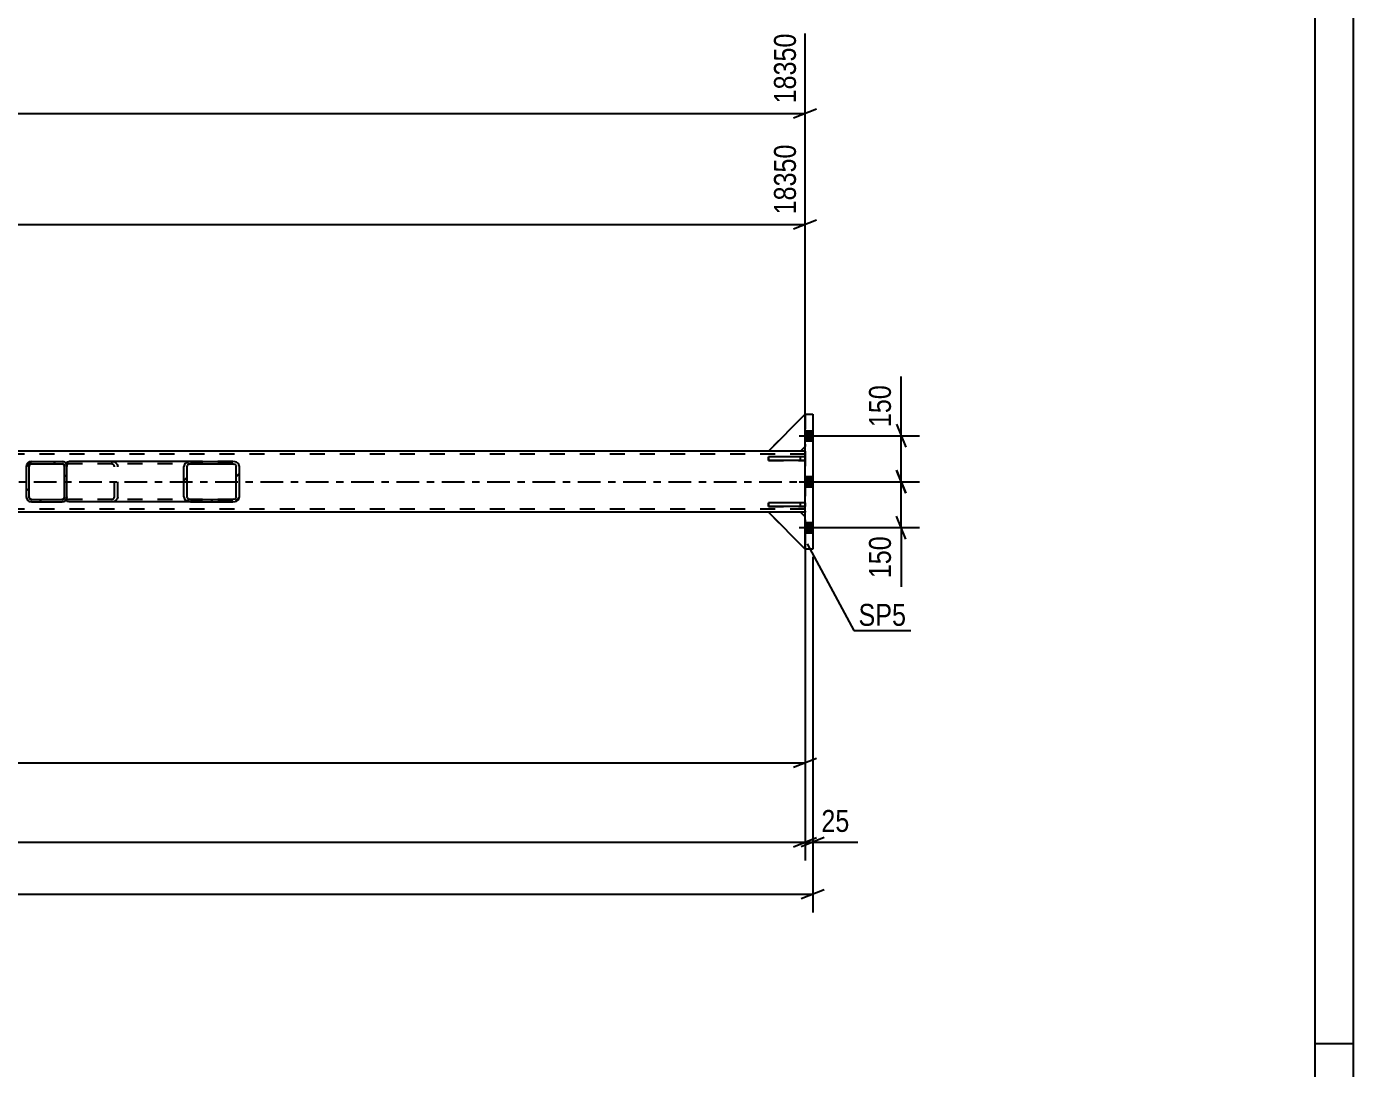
# Model space of a CAD drawing. Header units: millimetres. Extents: x -93 to 748, y -457 to 137.
# Drawn here: x 574.9 to 748.2, y -311.3 to -175.1 of the extents above; entities that cross this region are included whole.
import ezdxf

# ---------------------------------------------------------------- set-up
doc = ezdxf.new("R2010")
doc.units = ezdxf.units.MM
doc.linetypes.add('DXK_LINE_DOT2', pattern=[3.9198, 1.9599, -1.9599])
doc.linetypes.add('DXK_LINE_DOT3', pattern=[5.9187, 2.979, -0.9799, 0.9799, -0.9799])
doc.styles.add('Arial Narrow', font='ARIALN.TTF', dxfattribs={"height": 0.2})

# ---------------------------------------------------------------- blocks, each defined once
blk = doc.blocks.new('Unknown-761532223-1162')
at = {"color": 5, "linetype": 'Continuous'}
for p, q in [((748.16, -457.04), (748.16, 136.96)), ((743.16, -452.04), (743.16, 131.96)), ((748.16, -308.04), (743.16, -308.04))]:
    blk.add_line(p, q, dxfattribs=at)
blk = doc.blocks.new('Part-761532223-5522 - 5498')
at = {"color": 7, "linetype": 'DXK_LINE_DOT2'}
for p, q in [((676.58, -237.37), (671.78, -237.37)), ((671.78, -237.37), (671.78, -237.85)), ((671.78, -237.85), (676.58, -237.85)), ((675.98, -237.85), (675.98, -237.37)), ((676.58, -237.85), (676.58, -237.37))]:
    blk.add_line(p, q, dxfattribs=at)
blk = doc.blocks.new('Part-761532223-5520 - 5498')
at = {"color": 2, "linetype": 'Continuous'}
for p, q in [((671.78, -237.85), (671.78, -237.37)), ((676.58, -237.37), (671.78, -237.37)), ((676.58, -237.85), (671.78, -237.85)), ((676.58, -237.37), (676.58, -237.85))]:
    blk.add_line(p, q, dxfattribs=at)
at = {"color": 7, "linetype": 'DXK_LINE_DOT2'}
for p, q in [((675.98, -237.85), (675.98, -237.37)), ((676.58, -237.37), (676.58, -237.37)), ((676.58, -237.37), (676.58, -237.37)), ((676.58, -237.85), (676.58, -237.85)), ((676.58, -237.85), (676.58, -237.85))]:
    blk.add_line(p, q, dxfattribs=at)
blk = doc.blocks.new('Part-761532223-5512 - 5498')
at = {"color": 7, "linetype": 'DXK_LINE_DOT2'}
for p, q in [((676.58, -231.01), (-57.42, -231.01)), ((675.98, -230.61), (671.78, -230.61)), ((676.58, -230.61), (676.58, -238.61)), ((676.58, -238.21), (-57.42, -238.21)), ((675.98, -238.61), (671.78, -238.61))]:
    blk.add_line(p, q, dxfattribs=at)
at = {"color": 2, "linetype": 'Continuous'}
for p, q in [((671.78, -230.61), (-52.62, -230.61)), ((676.58, -230.61), (675.98, -230.61)), ((671.78, -238.61), (-52.62, -238.61)), ((676.58, -238.61), (675.98, -238.61))]:
    blk.add_line(p, q, dxfattribs=at)
at = {"color": 7, "linetype": 'DXK_LINE_DOT3'}
blk.add_line((-57.42, -234.61), (676.58, -234.61), dxfattribs=at)
blk = doc.blocks.new('Part-761532223-5529 - 5498')
at = {"color": 2, "linetype": 'Continuous'}
for p, q in [((671.78, -230.61), (676.58, -225.81)), ((676.58, -230.01), (675.98, -230.61)), ((675.98, -230.61), (671.78, -230.61))]:
    blk.add_line(p, q, dxfattribs=at)
at = {"color": 7, "linetype": 'DXK_LINE_DOT2'}
for p, q in [((676.58, -225.81), (676.58, -225.81)), ((676.58, -225.81), (676.58, -230.01)), ((676.58, -225.81), (676.58, -225.81)), ((676.58, -230.01), (676.58, -230.01)), ((676.58, -230.01), (676.58, -230.01))]:
    blk.add_line(p, q, dxfattribs=at)
blk = doc.blocks.new('Part-761532223-5521 - 5498')
at = {"color": 2, "linetype": 'Continuous'}
for p, q in [((671.78, -231.85), (671.78, -231.37)), ((676.58, -231.37), (671.78, -231.37)), ((676.58, -231.85), (671.78, -231.85)), ((676.58, -231.37), (676.58, -231.85))]:
    blk.add_line(p, q, dxfattribs=at)
at = {"color": 7, "linetype": 'DXK_LINE_DOT2'}
for p, q in [((675.98, -231.85), (675.98, -231.37)), ((676.58, -231.37), (676.58, -231.37)), ((676.58, -231.37), (676.58, -231.37)), ((676.58, -231.85), (676.58, -231.85)), ((676.58, -231.85), (676.58, -231.85))]:
    blk.add_line(p, q, dxfattribs=at)
blk = doc.blocks.new('Part-761532223-5523 - 5498')
at = {"color": 7, "linetype": 'DXK_LINE_DOT2'}
for p, q in [((676.58, -231.37), (671.78, -231.37)), ((671.78, -231.37), (671.78, -231.85)), ((671.78, -231.85), (676.58, -231.85)), ((675.98, -231.85), (675.98, -231.37)), ((676.58, -231.85), (676.58, -231.37))]:
    blk.add_line(p, q, dxfattribs=at)
blk = doc.blocks.new('Part-761532223-5526 - 5498')
at = {"color": 7, "linetype": 'DXK_LINE_DOT2'}
for p, q in [((671.78, -230.61), (676.58, -225.81)), ((676.58, -225.81), (676.58, -230.01)), ((676.58, -230.01), (675.98, -230.61)), ((675.98, -230.61), (671.78, -230.61))]:
    blk.add_line(p, q, dxfattribs=at)
blk = doc.blocks.new('Part-761532223-5558 - 5498')
at = {"color": 7, "linetype": 'DXK_LINE_DOT2'}
for p, q in [((671.78, -230.61), (676.58, -225.81)), ((676.58, -225.81), (676.58, -230.01)), ((676.58, -230.01), (675.98, -230.61)), ((675.98, -230.61), (671.78, -230.61))]:
    blk.add_line(p, q, dxfattribs=at)
blk = doc.blocks.new('Part-761532223-5561 - 5498')
at = {"color": 7, "linetype": 'DXK_LINE_DOT2'}
for p, q in [((675.98, -238.61), (671.78, -238.61)), ((671.78, -238.61), (676.58, -243.41)), ((676.58, -239.21), (675.98, -238.61)), ((676.58, -243.41), (676.58, -239.21))]:
    blk.add_line(p, q, dxfattribs=at)
blk = doc.blocks.new('Part-761532223-5564 - 5498')
at = {"color": 2, "linetype": 'Continuous'}
for p, q in [((675.98, -238.61), (671.78, -238.61)), ((671.78, -238.61), (676.58, -243.41)), ((676.58, -239.21), (675.98, -238.61))]:
    blk.add_line(p, q, dxfattribs=at)
at = {"color": 7, "linetype": 'DXK_LINE_DOT2'}
for p, q in [((676.58, -239.21), (676.58, -239.21)), ((676.58, -239.21), (676.58, -239.21)), ((676.58, -243.41), (676.58, -239.21)), ((676.58, -243.41), (676.58, -243.41)), ((676.58, -243.41), (676.58, -243.41))]:
    blk.add_line(p, q, dxfattribs=at)
blk = doc.blocks.new('Part-761532223-5567 - 5498')
at = {"color": 7, "linetype": 'DXK_LINE_DOT2'}
for p, q in [((675.98, -238.61), (671.78, -238.61)), ((671.78, -238.61), (676.58, -243.41)), ((676.58, -239.21), (675.98, -238.61)), ((676.58, -243.41), (676.58, -239.21))]:
    blk.add_line(p, q, dxfattribs=at)
blk = doc.blocks.new('Part-761532223-5654 - 5498')
at = {"color": 2, "linetype": 'Continuous'}
for p, q in [((676.58, -243.41), (676.58, -225.81)), ((676.58, -225.81), (677.58, -225.81)), ((677.58, -225.81), (677.58, -243.41)), ((677.58, -243.41), (676.58, -243.41))]:
    blk.add_line(p, q, dxfattribs=at)
blk = doc.blocks.new('Part-761532223-5700 - 5498')
at = {"linetype": 'Continuous'}
h = blk.add_hatch(dxfattribs=at)
h.set_pattern_fill('', scale=0.7, style=0, pattern_type=0)
h.set_pattern_definition([(45, (579.8229, -237.201), (-1.57154, 1.57154), [])])
h.paths.add_polyline_path([(579.58, -237.25), (579.82, -237.2), (580.03, -237.06), (580.17, -236.85), (580.22, -236.61), (580.22, -232.61), (580.17, -232.36), (580.03, -232.16), (579.82, -232.02), (579.58, -231.97), (575.58, -231.97), (575.33, -232.02), (575.13, -232.16), (574.99, -232.36), (574.94, -232.61), (574.94, -236.61), (574.99, -236.85), (575.13, -237.06), (575.33, -237.2), (575.58, -237.25)])
h.paths.add_polyline_path([(575.46, -236.91), (575.35, -236.84), (575.28, -236.73), (575.26, -236.61), (575.26, -232.61), (575.28, -232.49), (575.35, -232.38), (575.46, -232.31), (575.58, -232.29), (579.58, -232.29), (579.7, -232.31), (579.8, -232.38), (579.87, -232.49), (579.9, -232.61), (579.9, -236.61), (579.87, -236.73), (579.8, -236.84), (579.7, -236.91), (579.58, -236.93), (575.58, -236.93)])
at = {"color": 7, "linetype": 'DXK_LINE_DOT2'}
for p, q in [((575.33, -232.02), (575.58, -231.97)), ((575.58, -231.97), (579.58, -231.97)), ((579.58, -231.97), (579.82, -232.02)), ((574.94, -232.61), (574.99, -232.36)), ((574.94, -236.61), (574.94, -232.61)), ((575.28, -232.49), (575.26, -232.61)), ((575.26, -236.61), (575.26, -232.61)), ((575.58, -232.29), (575.46, -232.31)), ((575.58, -232.29), (579.58, -232.29)), ((579.7, -232.31), (579.58, -232.29)), ((579.9, -232.61), (579.87, -232.49)), ((579.9, -236.61), (579.9, -232.61)), ((580.17, -232.36), (580.22, -232.61)), ((580.22, -236.61), (580.22, -232.61)), ((574.99, -236.85), (574.94, -236.61)), ((575.26, -236.61), (575.28, -236.73)), ((575.58, -237.25), (575.33, -237.2)), ((575.46, -236.91), (575.58, -236.93)), ((575.58, -236.93), (579.58, -236.93)), ((575.58, -237.25), (579.58, -237.25)), ((579.58, -236.93), (579.7, -236.91)), ((579.82, -237.2), (579.58, -237.25)), ((579.87, -236.73), (579.9, -236.61)), ((580.22, -236.61), (580.17, -236.85))]:
    blk.add_line(p, q, dxfattribs=at)
at = {"color": 2, "linetype": 'Continuous'}
for p, q in [((575.58, -231.97), (575.33, -232.02)), ((575.58, -231.97), (579.58, -231.97)), ((579.82, -232.02), (579.58, -231.97)), ((574.99, -232.36), (574.94, -232.61)), ((574.94, -236.61), (574.94, -232.61)), ((575.26, -232.61), (575.28, -232.49)), ((575.26, -236.61), (575.26, -232.61)), ((575.46, -232.31), (575.58, -232.29)), ((575.58, -232.29), (579.58, -232.29)), ((579.58, -232.29), (579.7, -232.31)), ((579.87, -232.49), (579.9, -232.61)), ((579.9, -236.61), (579.9, -232.61)), ((580.22, -232.61), (580.17, -232.36)), ((580.22, -236.61), (580.22, -232.61)), ((574.94, -236.61), (574.99, -236.85)), ((575.28, -236.73), (575.26, -236.61)), ((575.33, -237.2), (575.58, -237.25)), ((575.58, -236.93), (575.46, -236.91)), ((575.58, -236.93), (579.58, -236.93)), ((575.58, -237.25), (579.58, -237.25)), ((579.7, -236.91), (579.58, -236.93)), ((579.58, -237.25), (579.82, -237.2)), ((579.9, -236.61), (579.87, -236.73)), ((580.17, -236.85), (580.22, -236.61))]:
    blk.add_line(p, q, dxfattribs=at)
at = {"color": 7, "linetype": 'DXK_LINE_DOT2'}
for centre, radius, start, end in [((575.58, -232.61), 0.64, 112.5, 157.5), ((579.58, -232.61), 0.64, 22.5, 67.5), ((575.58, -232.61), 0.32, 112.5, 157.5), ((579.58, -232.61), 0.32, 22.5, 67.5), ((575.58, -236.61), 0.64, 202.5, 247.5), ((575.58, -236.61), 0.32, 202.5, 247.5), ((579.58, -236.61), 0.32, 292.5, 337.5), ((579.58, -236.61), 0.64, 292.5, 337.5)]:
    blk.add_arc(centre, radius, start, end, dxfattribs=at)
at = {"color": 2, "linetype": 'Continuous'}
for centre, radius, start, end in [((575.58, -232.61), 0.64, 112.5, 157.5), ((579.58, -232.61), 0.64, 22.5, 67.5), ((575.58, -232.61), 0.32, 112.5, 157.5), ((579.58, -232.61), 0.32, 22.5, 67.5), ((575.58, -236.61), 0.64, 202.5, 247.5), ((575.58, -236.61), 0.32, 202.5, 247.5), ((579.58, -236.61), 0.32, 292.5, 337.5), ((579.58, -236.61), 0.64, 292.5, 337.5)]:
    blk.add_arc(centre, radius, start, end, dxfattribs=at)
blk = doc.blocks.new('Part-761532223-5706 - 5498')
at = {"linetype": 'Continuous'}
h = blk.add_hatch(dxfattribs=at)
h.set_pattern_fill('', scale=0.7, style=0, pattern_type=0)
h.set_pattern_definition([(45, (602.188, -237.201), (-1.57154, 1.57154), [])])
h.paths.add_polyline_path([(601.85, -237.25), (602.19, -237.2), (602.47, -237.06), (602.66, -236.85), (602.73, -236.61), (602.73, -232.61), (602.66, -232.36), (602.47, -232.16), (602.19, -232.02), (601.85, -231.97), (596.36, -231.97), (596.02, -232.02), (595.74, -232.16), (595.55, -232.36), (595.48, -232.61), (595.48, -236.61), (595.55, -236.85), (595.74, -237.06), (596.02, -237.2), (596.36, -237.25)])
h.paths.add_polyline_path([(596.19, -236.91), (596.05, -236.84), (595.95, -236.73), (595.92, -236.61), (595.92, -232.61), (595.95, -232.49), (596.05, -232.38), (596.19, -232.31), (596.36, -232.29), (601.85, -232.29), (602.02, -232.31), (602.16, -232.38), (602.26, -232.49), (602.29, -232.61), (602.29, -236.61), (602.26, -236.73), (602.16, -236.84), (602.02, -236.91), (601.85, -236.93), (596.36, -236.93)])
at = {"color": 2, "linetype": 'Continuous'}
for p, q in [((580.22, -232.01), (580.48, -231.97)), ((580.22, -232.01), (580.22, -232.61)), ((596.36, -231.97), (580.48, -231.97)), ((596.36, -231.97), (596.02, -232.02)), ((596.36, -231.97), (601.85, -231.97)), ((602.19, -232.02), (601.85, -231.97)), ((595.55, -232.36), (595.48, -232.61)), ((595.48, -236.61), (595.48, -232.61)), ((595.92, -232.61), (595.95, -232.49)), ((595.92, -236.61), (595.92, -232.61)), ((596.19, -232.31), (596.36, -232.29)), ((596.36, -232.29), (601.85, -232.29)), ((601.85, -232.29), (602.02, -232.31)), ((602.26, -232.49), (602.29, -232.61)), ((602.29, -236.61), (602.29, -232.61)), ((602.73, -232.61), (602.66, -232.36)), ((602.73, -236.61), (602.73, -232.61)), ((580.22, -237.2), (580.22, -236.61)), ((580.22, -237.21), (580.22, -237.2)), ((580.48, -237.25), (580.22, -237.21)), ((596.36, -237.25), (580.48, -237.25)), ((595.48, -236.61), (595.55, -236.85)), ((595.95, -236.73), (595.92, -236.61)), ((596.02, -237.2), (596.36, -237.25)), ((596.36, -236.93), (596.19, -236.91)), ((596.36, -236.93), (601.85, -236.93)), ((596.36, -237.25), (601.85, -237.25)), ((602.02, -236.91), (601.85, -236.93)), ((601.85, -237.25), (602.19, -237.2)), ((602.29, -236.61), (602.26, -236.73)), ((602.66, -236.85), (602.73, -236.61))]:
    blk.add_line(p, q, dxfattribs=at)
at = {"color": 7, "linetype": 'DXK_LINE_DOT2'}
for p, q in [((580.22, -232.01), (580.22, -232.36)), ((585.97, -231.97), (586.3, -232.02)), ((601.85, -231.97), (596.36, -231.97)), ((580.31, -232.31), (580.22, -232.36)), ((580.22, -237.06), (580.22, -232.61)), ((580.48, -232.29), (580.31, -232.31)), ((601.85, -232.29), (580.48, -232.29)), ((586.13, -232.31), (585.97, -232.29)), ((586.41, -232.61), (586.37, -232.49)), ((586.41, -236.61), (586.41, -232.61)), ((586.78, -232.36), (586.84, -232.61)), ((586.84, -236.61), (586.84, -232.61)), ((580.22, -236.86), (580.31, -236.91)), ((580.31, -236.91), (580.48, -236.93)), ((601.85, -236.93), (580.48, -236.93)), ((585.97, -236.93), (586.13, -236.91)), ((586.3, -237.2), (585.97, -237.25)), ((586.37, -236.73), (586.41, -236.61)), ((586.84, -236.61), (586.78, -236.85)), ((601.85, -237.25), (596.36, -237.25))]:
    blk.add_line(p, q, dxfattribs=at)
for centre, radius, start, end in [((586.1, -232.79), 0.802, 32.4104, 75.4453), ((586.03, -232.7), 0.401, 32.4104, 75.4453), ((586.03, -236.52), 0.401, 284.5547, 327.5896), ((586.1, -236.42), 0.802, 284.5547, 327.5896)]:
    blk.add_arc(centre, radius, start, end, dxfattribs=at)
at = {"color": 2, "linetype": 'Continuous'}
for centre, radius, start, end in [((596.23, -232.79), 0.802, 104.5547, 147.5896), ((601.99, -232.79), 0.802, 32.4104, 75.4453), ((596.29, -232.7), 0.401, 104.5547, 147.5896), ((601.92, -232.7), 0.401, 32.4104, 75.4453), ((596.23, -236.42), 0.802, 212.4104, 255.4453), ((596.29, -236.52), 0.401, 212.4104, 255.4453), ((601.92, -236.52), 0.401, 284.5547, 327.5896), ((601.99, -236.42), 0.802, 284.5547, 327.5896)]:
    blk.add_arc(centre, radius, start, end, dxfattribs=at)
blk = doc.blocks.new('Bolt-761532223-5727 - 5498')
at = {"linetype": 'Continuous'}
for points in [[(677.58, -229.27), (677.58, -227.95), (676.58, -227.95), (676.58, -229.27)], [(677.58, -229.27), (677.58, -227.95), (676.58, -227.95), (676.58, -229.27)], [(677.58, -229.27), (677.58, -227.95), (676.58, -227.95), (676.58, -229.27)], [(677.58, -229.27), (677.58, -227.95), (676.58, -227.95), (676.58, -229.27)], [(677.58, -235.27), (677.58, -233.95), (676.58, -233.95), (676.58, -235.27)], [(677.58, -235.27), (677.58, -233.95), (676.58, -233.95), (676.58, -235.27)], [(677.58, -241.27), (677.58, -239.95), (676.58, -239.95), (676.58, -241.27)], [(677.58, -241.27), (677.58, -239.95), (676.58, -239.95), (676.58, -241.27)], [(677.58, -241.27), (677.58, -239.95), (676.58, -239.95), (676.58, -241.27)], [(677.58, -241.27), (677.58, -239.95), (676.58, -239.95), (676.58, -241.27)]]:
    blk.add_hatch(color=1, dxfattribs=at).paths.add_polyline_path(points)
at = {"color": 1, "linetype": 'Continuous'}
for p, q in [((675.82, -228.61), (680.58, -228.61)), ((675.82, -228.61), (680.58, -228.61)), ((675.82, -228.61), (680.58, -228.61)), ((675.82, -228.61), (680.58, -228.61)), ((676.58, -227.95), (677.58, -227.95)), ((676.58, -227.95), (677.58, -227.95)), ((676.58, -227.95), (677.58, -227.95)), ((676.58, -227.95), (677.58, -227.95)), ((676.58, -229.27), (677.58, -229.27)), ((676.58, -229.27), (677.58, -229.27)), ((676.58, -229.27), (677.58, -229.27)), ((676.58, -229.27), (677.58, -229.27)), ((675.82, -234.61), (680.58, -234.61)), ((675.82, -234.61), (680.58, -234.61)), ((676.58, -233.95), (677.58, -233.95)), ((676.58, -233.95), (677.58, -233.95)), ((676.58, -235.27), (677.58, -235.27)), ((676.58, -235.27), (677.58, -235.27)), ((675.82, -240.61), (680.58, -240.61)), ((675.82, -240.61), (680.58, -240.61)), ((675.82, -240.61), (680.58, -240.61)), ((675.82, -240.61), (680.58, -240.61)), ((676.58, -239.95), (677.58, -239.95)), ((676.58, -239.95), (677.58, -239.95)), ((676.58, -239.95), (677.58, -239.95)), ((676.58, -239.95), (677.58, -239.95)), ((676.58, -241.27), (677.58, -241.27)), ((676.58, -241.27), (677.58, -241.27)), ((676.58, -241.27), (677.58, -241.27)), ((676.58, -241.27), (677.58, -241.27))]:
    blk.add_line(p, q, dxfattribs=at)
blk = doc.blocks.new('StraightDimension-761532223-26742 - 5498')
at = {"color": 7, "linetype": 'Continuous'}
for p, q in [((676.58, -244.41), (676.58, -284.11)), ((677.58, -244.41), (677.58, -284.11)), ((675.08, -282.31), (678.08, -281.11)), ((679.08, -281.11), (676.08, -282.31)), ((676.58, -281.71), (677.58, -281.71))]:
    blk.add_line(p, q, dxfattribs=at)
at = {"color": 0}
blk.add_wipeout([(682.96, -280.96), (682.96, -276.76), (678.1, -276.76), (678.1, -280.96)], dxfattribs=at)
at = {"color": 7, "linetype": 'Continuous'}
blk.add_line((677.58, -281.71), (683.48, -281.71), dxfattribs=at)
blk.add_line((677.58, -281.71), (683.48, -281.71), dxfattribs=at)
at = {"color": 3, "style": 'Arial Narrow'}
blk.add_text('25', height=2.863, dxfattribs=at).set_placement((678.7, -280.36))
blk = doc.blocks.new('StraightDimension-761532223-5826 - 5498')
at = {"color": 7, "linetype": 'Continuous'}
for p, q in [((676.58, -239.61), (676.58, -273.72)), ((454.94, -271.32), (676.58, -271.32)), ((675.08, -271.92), (678.08, -270.72))]:
    blk.add_line(p, q, dxfattribs=at)
blk = doc.blocks.new('StraightDimension-761532223-15984 - 5498')
at = {"color": 7, "linetype": 'Continuous'}
for p, q in [((676.58, -229.61), (676.58, -176.05)), ((-9.86, -186.49), (676.58, -186.49)), ((675.08, -187.09), (678.08, -185.89))]:
    blk.add_line(p, q, dxfattribs=at)
at = {"color": 0, "linetype": 'Continuous'}
blk.add_wipeout([(675.98, -175.45), (671.78, -175.45), (671.78, -185.79), (675.98, -185.79)], dxfattribs=at)
at = {"color": 3, "linetype": 'Continuous', "style": 'Arial Narrow'}
blk.add_text('18350', height=2.863, rotation=90.0002, dxfattribs=at).set_placement((675.38, -185.19))
blk = doc.blocks.new('StraightDimension-761532223-16069 - 5498')
at = {"color": 7, "linetype": 'Continuous'}
for p, q in [((678.58, -228.61), (691.53, -228.61)), ((688.53, -227.11), (689.73, -230.11)), ((689.13, -234.61), (689.13, -228.61)), ((689.73, -236.11), (688.53, -233.11)), ((677.58, -234.61), (691.53, -234.61))]:
    blk.add_line(p, q, dxfattribs=at)
at = {"color": 0}
blk.add_wipeout([(688.38, -221.4), (684.18, -221.4), (684.18, -228.08), (688.38, -228.08)], dxfattribs=at)
at = {"color": 7, "linetype": 'Continuous'}
blk.add_line((689.13, -228.61), (689.13, -220.88), dxfattribs=at)
blk.add_line((689.13, -228.61), (689.13, -220.88), dxfattribs=at)
at = {"color": 3, "style": 'Arial Narrow'}
blk.add_text('150', height=2.863, rotation=90.0002, dxfattribs=at).set_placement((687.78, -227.48))
blk = doc.blocks.new('StraightDimension-761532223-16070 - 5498')
at = {"color": 7, "linetype": 'Continuous'}
for p, q in [((688.53, -233.11), (689.73, -236.11)), ((677.58, -234.61), (691.53, -234.61)), ((689.13, -240.61), (689.13, -234.61)), ((678.58, -240.61), (691.53, -240.61)), ((689.73, -242.11), (688.53, -239.11))]:
    blk.add_line(p, q, dxfattribs=at)
at = {"color": 0}
blk.add_wipeout([(688.38, -241.13), (684.18, -241.13), (684.18, -247.82), (688.38, -247.82)], dxfattribs=at)
at = {"color": 7, "linetype": 'Continuous'}
blk.add_line((689.13, -240.61), (689.13, -248.34), dxfattribs=at)
blk.add_line((689.13, -240.61), (689.13, -248.34), dxfattribs=at)
at = {"color": 3, "style": 'Arial Narrow'}
blk.add_text('150', height=2.863, rotation=90.0002, dxfattribs=at).set_placement((687.78, -247.22))
blk = doc.blocks.new('StraightDimension-761532223-26671 - 5498')
at = {"color": 7, "linetype": 'Continuous'}
for p, q in [((676.58, -229.61), (676.58, -190.55)), ((675.08, -201.59), (678.08, -200.39)), ((454.94, -200.99), (676.58, -200.99))]:
    blk.add_line(p, q, dxfattribs=at)
at = {"color": 0, "linetype": 'Continuous'}
blk.add_wipeout([(675.98, -189.95), (671.78, -189.95), (671.78, -200.29), (675.98, -200.29)], dxfattribs=at)
at = {"color": 3, "linetype": 'Continuous', "style": 'Arial Narrow'}
blk.add_text('18350', height=2.863, rotation=90.0002, dxfattribs=at).set_placement((675.38, -199.69))
blk = doc.blocks.new('StraightDimension-761532223-26743 - 5498')
at = {"color": 7, "linetype": 'Continuous'}
for p, q in [((676.58, -244.41), (676.58, -284.11)), ((-57.42, -281.71), (676.58, -281.71)), ((675.08, -282.31), (678.08, -281.11))]:
    blk.add_line(p, q, dxfattribs=at)
blk = doc.blocks.new('StraightDimension-761532223-26809 - 5498')
at = {"color": 7, "linetype": 'Continuous'}
for p, q in [((677.58, -244.41), (677.58, -290.88)), ((-58.42, -288.48), (677.58, -288.48)), ((676.08, -289.08), (679.08, -287.88))]:
    blk.add_line(p, q, dxfattribs=at)
blk = doc.blocks.new('Mark-761532223-5650 - 5498')
at = {"color": 0}
blk.add_wipeout([(689.76, -253.44), (689.76, -250.44), (683.55, -250.44), (683.55, -253.44)], dxfattribs=at)
blk.add_wipeout([(689.76, -253.44), (689.76, -250.44), (683.55, -250.44), (683.55, -253.44)], dxfattribs=at)
at = {"color": 30, "linetype": 'Continuous'}
for p, q in [((676.85, -242.75), (682.95, -254.04)), ((682.95, -254.04), (690.36, -254.04))]:
    blk.add_line(p, q, dxfattribs=at)
at = {"color": 3, "style": 'Arial Narrow'}
blk.add_text('SP5', height=2.863, dxfattribs=at).set_placement((683.55, -253.44))

msp = doc.modelspace()

# ---------------------------------------------------------------- block references
for name in ['Unknown-761532223-1162', 'Part-761532223-5529 - 5498', 'Part-761532223-5526 - 5498', 'Part-761532223-5558 - 5498', 'Part-761532223-5654 - 5498', 'Bolt-761532223-5727 - 5498', 'Part-761532223-5512 - 5498', 'Part-761532223-5700 - 5498', 'Part-761532223-5706 - 5498', 'Part-761532223-5521 - 5498', 'Part-761532223-5523 - 5498', 'Part-761532223-5522 - 5498', 'Part-761532223-5520 - 5498', 'Part-761532223-5561 - 5498', 'Part-761532223-5564 - 5498', 'Part-761532223-5567 - 5498']:
    msp.add_blockref(name, (0, 0))

# ---------------------------------------------------------------- next in the draw order: block references
for name in ['StraightDimension-761532223-15984 - 5498', 'StraightDimension-761532223-26742 - 5498']:
    msp.add_blockref(name, (0, 0))

# ---------------------------------------------------------------- next in the draw order: block references
for name in ['StraightDimension-761532223-16069 - 5498', 'StraightDimension-761532223-5826 - 5498']:
    msp.add_blockref(name, (0, 0))

# ---------------------------------------------------------------- next in the draw order: block references
for name in ['StraightDimension-761532223-26671 - 5498', 'StraightDimension-761532223-16070 - 5498']:
    msp.add_blockref(name, (0, 0))

# ---------------------------------------------------------------- next in the draw order: block references
msp.add_blockref('StraightDimension-761532223-26743 - 5498', (0, 0))

# ---------------------------------------------------------------- next in the draw order: block references
msp.add_blockref('StraightDimension-761532223-26809 - 5498', (0, 0))

# ---------------------------------------------------------------- next in the draw order: block references
msp.add_blockref('Mark-761532223-5650 - 5498', (0, 0))

doc.saveas('drawing.dxf')
